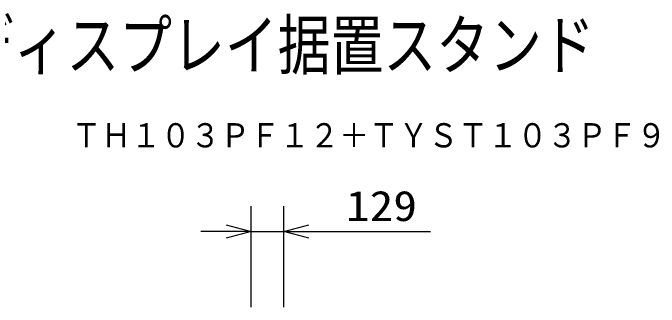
# Model space of a CAD drawing. Units: millimetres, scale not verified. Extents: x -63 to 63, y -57 to 57.
# Drawn here: x 10.6 to 62, y 34 to 57.4 of the extents above; entities that cross this region are included whole.
import ezdxf
from ezdxf.enums import TextEntityAlignment as Align

# ---------------------------------------------------------------- set-up
doc = ezdxf.new("R2010")
doc.units = ezdxf.units.MM
doc.header["$LTSCALE"] = 0.190236
doc.header["$PDMODE"] = 32
doc.header["$PDSIZE"] = 0.0951
doc.layers.add('0-1_TOUROKU', color=3, linetype='Continuous')
doc.layers.add('0-2_MOJI1', color=7, linetype='Continuous')
doc.styles.add('ＭＳ ゴシック', font='')
doc.styles.get('ＭＳ ゴシック').set_extended_font_data('MS Gothic')

# ---------------------------------------------------------------- blocks, each defined once
blk = doc.blocks.new('_OPEN30')
at = {"layer": '0-2_MOJI1'}
blk.add_line((0, 0), (-1, 0), dxfattribs=at)
blk.add_lwpolyline([(-1, 0.26795), (0, 0), (-1, -0.26795)], dxfattribs=at)

msp = doc.modelspace()

# ---------------------------------------------------------------- linework, layer by layer
at = {"layer": '0-1_TOUROKU'}
for p, q in [((29.5848, 34.032), (29.5848, 42.0321)), ((32.1608, 34.032), (32.1608, 42.0321)), ((27.5848, 40.0321), (25.5848, 40.0321)), ((29.5848, 40.0321), (32.1608, 40.0321)), ((34.1608, 40.0321), (43.8275, 40.0321))]:
    msp.add_line(p, q, dxfattribs=at)
at = {"layer": '0-2_MOJI1'}
msp.add_point((32.1608, 40.0321), dxfattribs=at)

# ---------------------------------------------------------------- block references
at = {"layer": '0-1_TOUROKU', "xscale": 2, "yscale": 2}
msp.add_blockref('_OPEN30', (29.5848, 40.0321), dxfattribs=at)
at = {"layer": '0-1_TOUROKU', "xscale": 2, "yscale": 2, "rotation": 180}
msp.add_blockref('_OPEN30', (32.1608, 40.0321), dxfattribs=at)

# ---------------------------------------------------------------- texts
at = {"layer": '0-1_TOUROKU', "color": 1, "style": 'ＭＳ ゴシック', "width": 0.9}
msp.add_text('ＴＨ１０３ＰＦ１２＋ＴＹＳＴ１０３ＰＦ９', height=1.925, dxfattribs=at).set_placement((15.3, 46.13), align=Align.BOTTOM_LEFT)
at = {"layer": '0-1_TOUROKU', "style": 'ＭＳ ゴシック', "width": 1.15}
msp.add_text('129', height=2.406, dxfattribs=at).set_placement((37.107, 40.1416), align=Align.BOTTOM_LEFT)
at = {"layer": '0-2_MOJI1', "color": 2, "style": 'ＭＳ ゴシック', "width": 0.8}
msp.add_text('ハイビジョンプラズマディスプレイ据置スタンド', height=3.848, dxfattribs=at).set_placement((-35.5001, 51.7599), align=Align.BOTTOM_LEFT)

doc.saveas('drawing.dxf')
